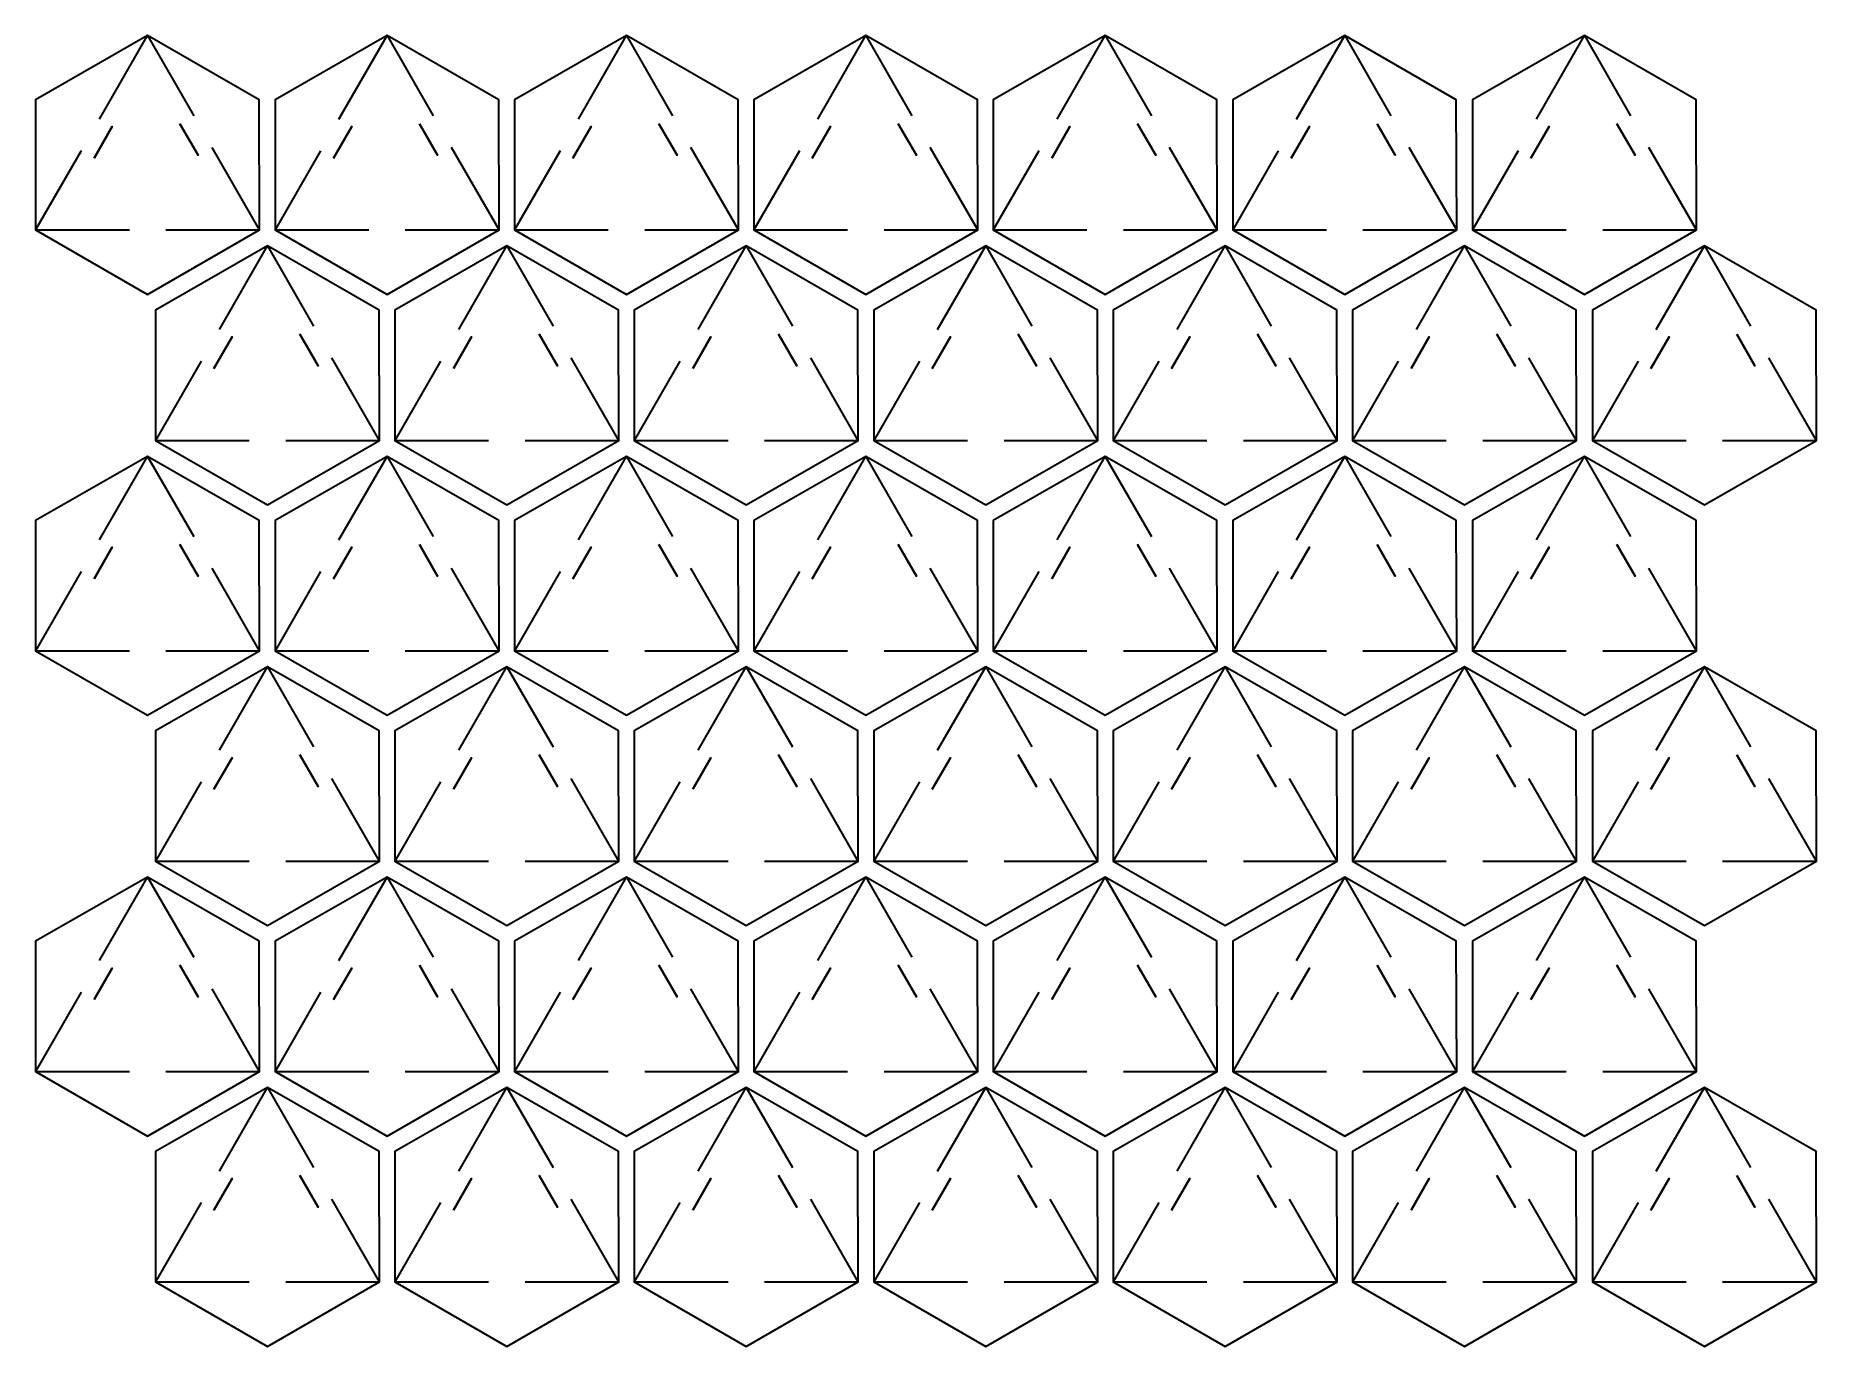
# Model space of a CAD drawing. Header units: inches. Extents: x 2 to 552, y -407 to -2.
import ezdxf

# ---------------------------------------------------------------- set-up
doc = ezdxf.new("R2010")
doc.units = ezdxf.units.IN
doc.header["$MEASUREMENT"] = 0
doc.layers.add('OneHexagon', color=7, linetype='Continuous')

msp = doc.modelspace()

# ---------------------------------------------------------------- linework, layer by layer
at = {"layer": 'OneHexagon', "color": 7, "lineweight": 35, "true_color": 0xffffff}
for points in [[(2.11, -62.06), (36.71, -82), (71.31, -62.06), (71.2, -21.81), (36.71, -2), (2.11, -21.81), (2.11, -62.06)], [(21.85, -27.81), (36.71, -2)], [(36.71, -2), (50.95, -26.75)], [(76.07, -62.06), (110.67, -82), (145.27, -62.06), (145.16, -21.81), (110.67, -2), (76.07, -21.81), (76.07, -62.06)], [(95.81, -27.81), (110.67, -2)], [(110.67, -2), (124.91, -26.75)], [(150.03, -62.06), (184.63, -82), (219.23, -62.06), (219.12, -21.81), (184.63, -2), (150.03, -21.81), (150.03, -62.06)], [(169.77, -27.81), (184.63, -2)], [(184.63, -2), (198.87, -26.75)], [(223.99, -62.06), (258.59, -82), (293.19, -62.06), (293.08, -21.81), (258.59, -2), (223.99, -21.81), (223.99, -62.06)], [(243.73, -27.81), (258.59, -2)], [(258.59, -2), (272.83, -26.75)], [(297.95, -62.06), (332.55, -82), (367.15, -62.06), (367.04, -21.81), (332.55, -2), (297.95, -21.81), (297.95, -62.06)], [(317.69, -27.81), (332.55, -2)], [(332.55, -2), (346.79, -26.75)], [(371.91, -62.06), (406.51, -82), (441.11, -62.06), (441, -21.81), (406.51, -2), (371.91, -21.81), (371.91, -62.06)], [(391.65, -27.81), (406.51, -2)], [(406.51, -2), (420.75, -26.75)], [(445.99, -62.06), (480.59, -82), (515.19, -62.06), (515.08, -21.81), (480.59, -2), (445.99, -21.81), (445.99, -62.06)], [(465.73, -27.81), (480.59, -2)], [(480.59, -2), (494.84, -26.75)], [(16.2, -37.59), (2.11, -62.06), (31.06, -62.06)], [(42.35, -62.06), (71.31, -62.06), (56.6, -36.53)], [(90.16, -37.59), (76.07, -62.06), (105.02, -62.06)], [(116.31, -62.06), (145.27, -62.06), (130.56, -36.53)], [(164.12, -37.59), (150.03, -62.06), (178.98, -62.06)], [(190.27, -62.06), (219.23, -62.06), (204.52, -36.53)], [(238.08, -37.59), (223.99, -62.06), (252.94, -62.06)], [(264.23, -62.06), (293.19, -62.06), (278.48, -36.53)], [(312.05, -37.59), (297.95, -62.06), (326.9, -62.06)], [(338.19, -62.06), (367.15, -62.06), (352.44, -36.53)], [(386.01, -37.59), (371.91, -62.06), (400.86, -62.06)], [(412.15, -62.06), (441.11, -62.06), (426.4, -36.53)], [(460.09, -37.59), (445.99, -62.06), (474.95, -62.06)], [(486.24, -62.06), (515.19, -62.06), (500.48, -36.53)], [(39.14, -127.06), (73.74, -147), (108.34, -127.06), (108.23, -86.81), (73.74, -67), (39.14, -86.81), (39.14, -127.06)], [(58.88, -92.81), (73.74, -67)], [(73.74, -67), (87.99, -91.75)], [(113.11, -127.06), (147.71, -147), (182.31, -127.06), (182.2, -86.81), (147.71, -67), (113.11, -86.81), (113.11, -127.06)], [(132.85, -92.81), (147.71, -67)], [(147.71, -67), (161.95, -91.75)], [(187.06, -127.06), (221.66, -147), (256.26, -127.06), (256.15, -86.81), (221.66, -67), (187.06, -86.81), (187.06, -127.06)], [(206.8, -92.81), (221.66, -67)], [(221.66, -67), (235.91, -91.75)], [(261.03, -127.06), (295.63, -147), (330.23, -127.06), (330.12, -86.81), (295.63, -67), (261.03, -86.81), (261.03, -127.06)], [(280.77, -92.81), (295.63, -67)], [(295.63, -67), (309.87, -91.75)], [(334.99, -127.06), (369.59, -147), (404.19, -127.06), (404.08, -86.81), (369.59, -67), (334.99, -86.81), (334.99, -127.06)], [(354.73, -92.81), (369.59, -67)], [(369.59, -67), (383.84, -91.75)], [(408.95, -127.06), (443.55, -147), (478.15, -127.06), (478.04, -86.81), (443.55, -67), (408.95, -86.81), (408.95, -127.06)], [(428.69, -92.81), (443.55, -67)], [(443.55, -67), (457.8, -91.75)], [(483.03, -127.06), (517.63, -147), (552.23, -127.06), (552.12, -86.81), (517.63, -67), (483.03, -86.81), (483.03, -127.06)], [(502.78, -92.81), (517.63, -67)], [(517.63, -67), (531.88, -91.75)], [(53.24, -102.59), (39.14, -127.06), (68.1, -127.06)], [(79.38, -127.06), (108.34, -127.06), (93.63, -101.53)], [(127.21, -102.59), (113.11, -127.06), (142.06, -127.06)], [(153.35, -127.06), (182.31, -127.06), (167.6, -101.53)], [(201.16, -102.59), (187.06, -127.06), (216.02, -127.06)], [(227.3, -127.06), (256.26, -127.06), (241.55, -101.53)], [(275.13, -102.59), (261.03, -127.06), (289.98, -127.06)], [(301.27, -127.06), (330.23, -127.06), (315.52, -101.53)], [(349.09, -102.59), (334.99, -127.06), (363.95, -127.06)], [(375.23, -127.06), (404.19, -127.06), (389.48, -101.53)], [(423.05, -102.59), (408.95, -127.06), (437.91, -127.06)], [(449.19, -127.06), (478.15, -127.06), (463.44, -101.53)], [(497.13, -102.59), (483.03, -127.06), (511.99, -127.06)], [(523.28, -127.06), (552.23, -127.06), (537.52, -101.53)], [(2.11, -192.06), (36.71, -212), (71.31, -192.06), (71.2, -151.81), (36.71, -132), (2.11, -151.81), (2.11, -192.06)], [(21.85, -157.81), (36.71, -132)], [(36.71, -132), (50.95, -156.75)], [(76.07, -192.06), (110.67, -212), (145.27, -192.06), (145.16, -151.81), (110.67, -132), (76.07, -151.81), (76.07, -192.06)], [(95.81, -157.81), (110.67, -132)], [(110.67, -132), (124.91, -156.75)], [(150.03, -192.06), (184.63, -212), (219.23, -192.06), (219.12, -151.81), (184.63, -132), (150.03, -151.81), (150.03, -192.06)], [(169.77, -157.81), (184.63, -132)], [(184.63, -132), (198.87, -156.75)], [(223.99, -192.06), (258.59, -212), (293.19, -192.06), (293.08, -151.81), (258.59, -132), (223.99, -151.81), (223.99, -192.06)], [(243.73, -157.81), (258.59, -132)], [(258.59, -132), (272.83, -156.75)], [(297.95, -192.06), (332.55, -212), (367.15, -192.06), (367.04, -151.81), (332.55, -132), (297.95, -151.81), (297.95, -192.06)], [(317.69, -157.81), (332.55, -132)], [(332.55, -132), (346.79, -156.75)], [(371.91, -192.06), (406.51, -212), (441.11, -192.06), (441, -151.81), (406.51, -132), (371.91, -151.81), (371.91, -192.06)], [(391.65, -157.81), (406.51, -132)], [(406.51, -132), (420.75, -156.75)], [(445.99, -192.06), (480.59, -212), (515.19, -192.06), (515.08, -151.81), (480.59, -132), (445.99, -151.81), (445.99, -192.06)], [(465.73, -157.81), (480.59, -132)], [(480.59, -132), (494.84, -156.75)], [(16.2, -167.59), (2.11, -192.06), (31.06, -192.06)], [(42.35, -192.06), (71.31, -192.06), (56.6, -166.53)], [(90.16, -167.59), (76.07, -192.06), (105.02, -192.06)], [(116.31, -192.06), (145.27, -192.06), (130.56, -166.53)], [(164.12, -167.59), (150.03, -192.06), (178.98, -192.06)], [(190.27, -192.06), (219.23, -192.06), (204.52, -166.53)], [(238.08, -167.59), (223.99, -192.06), (252.94, -192.06)], [(264.23, -192.06), (293.19, -192.06), (278.48, -166.53)], [(312.05, -167.59), (297.95, -192.06), (326.9, -192.06)], [(338.19, -192.06), (367.15, -192.06), (352.44, -166.53)], [(386.01, -167.59), (371.91, -192.06), (400.86, -192.06)], [(412.15, -192.06), (441.11, -192.06), (426.4, -166.53)], [(460.09, -167.59), (445.99, -192.06), (474.95, -192.06)], [(486.24, -192.06), (515.19, -192.06), (500.48, -166.53)], [(39.14, -257.06), (73.74, -277), (108.34, -257.06), (108.23, -216.81), (73.74, -197), (39.14, -216.81), (39.14, -257.06)], [(58.88, -222.81), (73.74, -197)], [(73.74, -197), (87.99, -221.75)], [(113.11, -257.06), (147.71, -277), (182.31, -257.06), (182.2, -216.81), (147.71, -197), (113.11, -216.81), (113.11, -257.06)], [(132.85, -222.81), (147.71, -197)], [(147.71, -197), (161.95, -221.75)], [(187.06, -257.06), (221.66, -277), (256.26, -257.06), (256.15, -216.81), (221.66, -197), (187.06, -216.81), (187.06, -257.06)], [(206.8, -222.81), (221.66, -197)], [(221.66, -197), (235.91, -221.75)], [(261.03, -257.06), (295.63, -277), (330.23, -257.06), (330.12, -216.81), (295.63, -197), (261.03, -216.81), (261.03, -257.06)], [(280.77, -222.81), (295.63, -197)], [(295.63, -197), (309.87, -221.75)], [(334.99, -257.06), (369.59, -277), (404.19, -257.06), (404.08, -216.81), (369.59, -197), (334.99, -216.81), (334.99, -257.06)], [(354.73, -222.81), (369.59, -197)], [(369.59, -197), (383.84, -221.75)], [(408.95, -257.06), (443.55, -277), (478.15, -257.06), (478.04, -216.81), (443.55, -197), (408.95, -216.81), (408.95, -257.06)], [(428.69, -222.81), (443.55, -197)], [(443.55, -197), (457.8, -221.75)], [(483.03, -257.06), (517.63, -277), (552.23, -257.06), (552.12, -216.81), (517.63, -197), (483.03, -216.81), (483.03, -257.06)], [(502.78, -222.81), (517.63, -197)], [(517.63, -197), (531.88, -221.75)], [(53.24, -232.59), (39.14, -257.06), (68.1, -257.06)], [(79.38, -257.06), (108.34, -257.06), (93.63, -231.53)], [(127.21, -232.59), (113.11, -257.06), (142.06, -257.06)], [(153.35, -257.06), (182.31, -257.06), (167.6, -231.53)], [(201.16, -232.59), (187.06, -257.06), (216.02, -257.06)], [(227.3, -257.06), (256.26, -257.06), (241.55, -231.53)], [(275.13, -232.59), (261.03, -257.06), (289.98, -257.06)], [(301.27, -257.06), (330.23, -257.06), (315.52, -231.53)], [(349.09, -232.59), (334.99, -257.06), (363.95, -257.06)], [(375.23, -257.06), (404.19, -257.06), (389.48, -231.53)], [(423.05, -232.59), (408.95, -257.06), (437.91, -257.06)], [(449.19, -257.06), (478.15, -257.06), (463.44, -231.53)], [(497.13, -232.59), (483.03, -257.06), (511.99, -257.06)], [(523.28, -257.06), (552.23, -257.06), (537.52, -231.53)], [(2.11, -322.06), (36.71, -342), (71.31, -322.06), (71.2, -281.81), (36.71, -262), (2.11, -281.81), (2.11, -322.06)], [(21.85, -287.81), (36.71, -262)], [(36.71, -262), (50.95, -286.75)], [(76.07, -322.06), (110.67, -342), (145.27, -322.06), (145.16, -281.81), (110.67, -262), (76.07, -281.81), (76.07, -322.06)], [(95.81, -287.81), (110.67, -262)], [(110.67, -262), (124.91, -286.75)], [(150.03, -322.06), (184.63, -342), (219.23, -322.06), (219.12, -281.81), (184.63, -262), (150.03, -281.81), (150.03, -322.06)], [(169.77, -287.81), (184.63, -262)], [(184.63, -262), (198.87, -286.75)], [(223.99, -322.06), (258.59, -342), (293.19, -322.06), (293.08, -281.81), (258.59, -262), (223.99, -281.81), (223.99, -322.06)], [(243.73, -287.81), (258.59, -262)], [(258.59, -262), (272.83, -286.75)], [(297.95, -322.06), (332.55, -342), (367.15, -322.06), (367.04, -281.81), (332.55, -262), (297.95, -281.81), (297.95, -322.06)], [(317.69, -287.81), (332.55, -262)], [(332.55, -262), (346.79, -286.75)], [(371.91, -322.06), (406.51, -342), (441.11, -322.06), (441, -281.81), (406.51, -262), (371.91, -281.81), (371.91, -322.06)], [(391.65, -287.81), (406.51, -262)], [(406.51, -262), (420.75, -286.75)], [(445.99, -322.06), (480.59, -342), (515.19, -322.06), (515.08, -281.81), (480.59, -262), (445.99, -281.81), (445.99, -322.06)], [(465.73, -287.81), (480.59, -262)], [(480.59, -262), (494.84, -286.75)], [(42.35, -322.06), (71.31, -322.06), (56.6, -296.53)], [(116.31, -322.06), (145.27, -322.06), (130.56, -296.53)], [(190.27, -322.06), (219.23, -322.06), (204.52, -296.53)], [(264.23, -322.06), (293.19, -322.06), (278.48, -296.53)], [(338.19, -322.06), (367.15, -322.06), (352.44, -296.53)], [(412.15, -322.06), (441.11, -322.06), (426.4, -296.53)], [(486.24, -322.06), (515.19, -322.06), (500.48, -296.53)], [(16.2, -297.59), (2.11, -322.06), (31.06, -322.06)], [(90.16, -297.59), (76.07, -322.06), (105.02, -322.06)], [(164.12, -297.59), (150.03, -322.06), (178.98, -322.06)], [(238.08, -297.59), (223.99, -322.06), (252.94, -322.06)], [(312.05, -297.59), (297.95, -322.06), (326.9, -322.06)], [(386.01, -297.59), (371.91, -322.06), (400.86, -322.06)], [(460.09, -297.59), (445.99, -322.06), (474.95, -322.06)], [(39.14, -387.06), (73.74, -407), (108.34, -387.06), (108.23, -346.81), (73.74, -327), (39.14, -346.81), (39.14, -387.06)], [(58.88, -352.81), (73.74, -327)], [(73.74, -327), (87.99, -351.75)], [(113.11, -387.06), (147.71, -407), (182.31, -387.06), (182.2, -346.81), (147.71, -327), (113.11, -346.81), (113.11, -387.06)], [(132.85, -352.81), (147.71, -327)], [(147.71, -327), (161.95, -351.75)], [(187.06, -387.06), (221.66, -407), (256.26, -387.06), (256.15, -346.81), (221.66, -327), (187.06, -346.81), (187.06, -387.06)], [(206.8, -352.81), (221.66, -327)], [(221.66, -327), (235.91, -351.75)], [(261.03, -387.06), (295.63, -407), (330.23, -387.06), (330.12, -346.81), (295.63, -327), (261.03, -346.81), (261.03, -387.06)], [(280.77, -352.81), (295.63, -327)], [(295.63, -327), (309.87, -351.75)], [(334.99, -387.06), (369.59, -407), (404.19, -387.06), (404.08, -346.81), (369.59, -327), (334.99, -346.81), (334.99, -387.06)], [(354.73, -352.81), (369.59, -327)], [(369.59, -327), (383.84, -351.75)], [(408.95, -387.06), (443.55, -407), (478.15, -387.06), (478.04, -346.81), (443.55, -327), (408.95, -346.81), (408.95, -387.06)], [(428.69, -352.81), (443.55, -327)], [(443.55, -327), (457.8, -351.75)], [(483.03, -387.06), (517.63, -407), (552.23, -387.06), (552.12, -346.81), (517.63, -327), (483.03, -346.81), (483.03, -387.06)], [(502.78, -352.81), (517.63, -327)], [(517.63, -327), (531.88, -351.75)], [(53.24, -362.59), (39.14, -387.06), (68.1, -387.06)], [(79.38, -387.06), (108.34, -387.06), (93.63, -361.53)], [(127.21, -362.59), (113.11, -387.06), (142.06, -387.06)], [(153.35, -387.06), (182.31, -387.06), (167.6, -361.53)], [(201.16, -362.59), (187.06, -387.06), (216.02, -387.06)], [(227.3, -387.06), (256.26, -387.06), (241.55, -361.53)], [(275.13, -362.59), (261.03, -387.06), (289.98, -387.06)], [(301.27, -387.06), (330.23, -387.06), (315.52, -361.53)], [(349.09, -362.59), (334.99, -387.06), (363.95, -387.06)], [(375.23, -387.06), (404.19, -387.06), (389.48, -361.53)], [(423.05, -362.59), (408.95, -387.06), (437.91, -387.06)], [(449.19, -387.06), (478.15, -387.06), (463.44, -361.53)], [(497.13, -362.59), (483.03, -387.06), (511.99, -387.06)], [(523.28, -387.06), (552.23, -387.06), (537.52, -361.53)]]:
    msp.add_lwpolyline(points, dxfattribs=at)
for points in [[(20.15, -39.87), (20.15, -39.87), (25.8, -30.1), (25.8, -30.1), (25.8, -30.1), (20.15, -39.87), (20.15, -39.87)], [(46.7, -29.21), (46.7, -29.21), (52.34, -38.99), (52.34, -38.99), (52.34, -38.99), (46.7, -29.21), (46.7, -29.21)], [(94.11, -39.87), (94.11, -39.87), (99.76, -30.1), (99.76, -30.1), (99.76, -30.1), (94.11, -39.87), (94.11, -39.87)], [(120.66, -29.21), (120.66, -29.21), (126.3, -38.99), (126.3, -38.99), (126.3, -38.99), (120.66, -29.21), (120.66, -29.21)], [(168.07, -39.87), (168.07, -39.87), (173.72, -30.1), (173.72, -30.1), (173.72, -30.1), (168.07, -39.87), (168.07, -39.87)], [(194.62, -29.21), (194.62, -29.21), (200.26, -38.99), (200.26, -38.99), (200.26, -38.99), (194.62, -29.21), (194.62, -29.21)], [(242.03, -39.87), (242.03, -39.87), (247.68, -30.1), (247.68, -30.1), (247.68, -30.1), (242.03, -39.87), (242.03, -39.87)], [(268.58, -29.21), (268.58, -29.21), (274.22, -38.99), (274.22, -38.99), (274.22, -38.99), (268.58, -29.21), (268.58, -29.21)], [(316, -39.87), (316, -39.87), (321.64, -30.1), (321.64, -30.1), (321.64, -30.1), (316, -39.87), (316, -39.87)], [(342.54, -29.21), (342.54, -29.21), (348.18, -38.99), (348.18, -38.99), (348.18, -38.99), (342.54, -29.21), (342.54, -29.21)], [(389.96, -39.87), (389.96, -39.87), (395.6, -30.1), (395.6, -30.1), (395.6, -30.1), (389.96, -39.87), (389.96, -39.87)], [(416.5, -29.21), (416.5, -29.21), (422.14, -38.99), (422.14, -38.99), (422.14, -38.99), (416.5, -29.21), (416.5, -29.21)], [(464.04, -39.87), (464.04, -39.87), (469.68, -30.1), (469.68, -30.1), (469.68, -30.1), (464.04, -39.87), (464.04, -39.87)], [(490.58, -29.21), (490.58, -29.21), (496.23, -38.99), (496.23, -38.99), (496.23, -38.99), (490.58, -29.21), (490.58, -29.21)], [(57.19, -104.87), (57.19, -104.87), (62.83, -95.1), (62.83, -95.1), (62.83, -95.1), (57.19, -104.87), (57.19, -104.87)], [(83.73, -94.21), (83.73, -94.21), (89.38, -103.99), (89.38, -103.99), (89.38, -103.99), (83.73, -94.21), (83.73, -94.21)], [(131.16, -104.87), (131.16, -104.87), (136.8, -95.1), (136.8, -95.1), (136.8, -95.1), (131.16, -104.87), (131.16, -104.87)], [(157.7, -94.21), (157.7, -94.21), (163.34, -103.99), (163.34, -103.99), (163.34, -103.99), (157.7, -94.21), (157.7, -94.21)], [(205.11, -104.87), (205.11, -104.87), (210.75, -95.1), (210.75, -95.1), (210.75, -95.1), (205.11, -104.87), (205.11, -104.87)], [(231.65, -94.21), (231.65, -94.21), (237.3, -103.99), (237.3, -103.99), (237.3, -103.99), (231.65, -94.21), (231.65, -94.21)], [(279.08, -104.87), (279.08, -104.87), (284.72, -95.1), (284.72, -95.1), (284.72, -95.1), (279.08, -104.87), (279.08, -104.87)], [(305.62, -94.21), (305.62, -94.21), (311.26, -103.99), (311.26, -103.99), (311.26, -103.99), (305.62, -94.21), (305.62, -94.21)], [(353.04, -104.87), (353.04, -104.87), (358.68, -95.1), (358.68, -95.1), (358.68, -95.1), (353.04, -104.87), (353.04, -104.87)], [(379.58, -94.21), (379.58, -94.21), (385.22, -103.99), (385.22, -103.99), (385.22, -103.99), (379.58, -94.21), (379.58, -94.21)], [(427, -104.87), (427, -104.87), (432.64, -95.1), (432.64, -95.1), (432.64, -95.1), (427, -104.87), (427, -104.87)], [(453.54, -94.21), (453.54, -94.21), (459.19, -103.99), (459.19, -103.99), (459.19, -103.99), (453.54, -94.21), (453.54, -94.21)], [(501.08, -104.87), (501.08, -104.87), (506.73, -95.1), (506.73, -95.1), (506.73, -95.1), (501.08, -104.87), (501.08, -104.87)], [(527.62, -94.21), (527.62, -94.21), (533.27, -103.99), (533.27, -103.99), (533.27, -103.99), (527.62, -94.21), (527.62, -94.21)], [(46.7, -159.21), (46.7, -159.21), (52.34, -168.99), (52.34, -168.99), (52.34, -168.99), (46.7, -159.21), (46.7, -159.21)], [(120.66, -159.21), (120.66, -159.21), (126.3, -168.99), (126.3, -168.99), (126.3, -168.99), (120.66, -159.21), (120.66, -159.21)], [(194.62, -159.21), (194.62, -159.21), (200.26, -168.99), (200.26, -168.99), (200.26, -168.99), (194.62, -159.21), (194.62, -159.21)], [(268.58, -159.21), (268.58, -159.21), (274.22, -168.99), (274.22, -168.99), (274.22, -168.99), (268.58, -159.21), (268.58, -159.21)], [(342.54, -159.21), (342.54, -159.21), (348.18, -168.99), (348.18, -168.99), (348.18, -168.99), (342.54, -159.21), (342.54, -159.21)], [(416.5, -159.21), (416.5, -159.21), (422.14, -168.99), (422.14, -168.99), (422.14, -168.99), (416.5, -159.21), (416.5, -159.21)], [(490.58, -159.21), (490.58, -159.21), (496.23, -168.99), (496.23, -168.99), (496.23, -168.99), (490.58, -159.21), (490.58, -159.21)], [(20.15, -169.87), (20.15, -169.87), (25.8, -160.1), (25.8, -160.1), (25.8, -160.1), (20.15, -169.87), (20.15, -169.87)], [(94.11, -169.87), (94.11, -169.87), (99.76, -160.1), (99.76, -160.1), (99.76, -160.1), (94.11, -169.87), (94.11, -169.87)], [(168.07, -169.87), (168.07, -169.87), (173.72, -160.1), (173.72, -160.1), (173.72, -160.1), (168.07, -169.87), (168.07, -169.87)], [(242.03, -169.87), (242.03, -169.87), (247.68, -160.1), (247.68, -160.1), (247.68, -160.1), (242.03, -169.87), (242.03, -169.87)], [(316, -169.87), (316, -169.87), (321.64, -160.1), (321.64, -160.1), (321.64, -160.1), (316, -169.87), (316, -169.87)], [(389.96, -169.87), (389.96, -169.87), (395.6, -160.1), (395.6, -160.1), (395.6, -160.1), (389.96, -169.87), (389.96, -169.87)], [(464.04, -169.87), (464.04, -169.87), (469.68, -160.1), (469.68, -160.1), (469.68, -160.1), (464.04, -169.87), (464.04, -169.87)], [(57.19, -234.87), (57.19, -234.87), (62.83, -225.1), (62.83, -225.1), (62.83, -225.1), (57.19, -234.87), (57.19, -234.87)], [(83.73, -224.21), (83.73, -224.21), (89.38, -233.99), (89.38, -233.99), (89.38, -233.99), (83.73, -224.21), (83.73, -224.21)], [(131.16, -234.87), (131.16, -234.87), (136.8, -225.1), (136.8, -225.1), (136.8, -225.1), (131.16, -234.87), (131.16, -234.87)], [(157.7, -224.21), (157.7, -224.21), (163.34, -233.99), (163.34, -233.99), (163.34, -233.99), (157.7, -224.21), (157.7, -224.21)], [(205.11, -234.87), (205.11, -234.87), (210.75, -225.1), (210.75, -225.1), (210.75, -225.1), (205.11, -234.87), (205.11, -234.87)], [(231.65, -224.21), (231.65, -224.21), (237.3, -233.99), (237.3, -233.99), (237.3, -233.99), (231.65, -224.21), (231.65, -224.21)], [(279.08, -234.87), (279.08, -234.87), (284.72, -225.1), (284.72, -225.1), (284.72, -225.1), (279.08, -234.87), (279.08, -234.87)], [(305.62, -224.21), (305.62, -224.21), (311.26, -233.99), (311.26, -233.99), (311.26, -233.99), (305.62, -224.21), (305.62, -224.21)], [(353.04, -234.87), (353.04, -234.87), (358.68, -225.1), (358.68, -225.1), (358.68, -225.1), (353.04, -234.87), (353.04, -234.87)], [(379.58, -224.21), (379.58, -224.21), (385.22, -233.99), (385.22, -233.99), (385.22, -233.99), (379.58, -224.21), (379.58, -224.21)], [(427, -234.87), (427, -234.87), (432.64, -225.1), (432.64, -225.1), (432.64, -225.1), (427, -234.87), (427, -234.87)], [(453.54, -224.21), (453.54, -224.21), (459.19, -233.99), (459.19, -233.99), (459.19, -233.99), (453.54, -224.21), (453.54, -224.21)], [(501.08, -234.87), (501.08, -234.87), (506.73, -225.1), (506.73, -225.1), (506.73, -225.1), (501.08, -234.87), (501.08, -234.87)], [(527.62, -224.21), (527.62, -224.21), (533.27, -233.99), (533.27, -233.99), (533.27, -233.99), (527.62, -224.21), (527.62, -224.21)], [(20.15, -299.87), (20.15, -299.87), (25.8, -290.1), (25.8, -290.1), (25.8, -290.1), (20.15, -299.87), (20.15, -299.87)], [(46.7, -289.21), (46.7, -289.21), (52.34, -298.99), (52.34, -298.99), (52.34, -298.99), (46.7, -289.21), (46.7, -289.21)], [(94.11, -299.87), (94.11, -299.87), (99.76, -290.1), (99.76, -290.1), (99.76, -290.1), (94.11, -299.87), (94.11, -299.87)], [(120.66, -289.21), (120.66, -289.21), (126.3, -298.99), (126.3, -298.99), (126.3, -298.99), (120.66, -289.21), (120.66, -289.21)], [(168.07, -299.87), (168.07, -299.87), (173.72, -290.1), (173.72, -290.1), (173.72, -290.1), (168.07, -299.87), (168.07, -299.87)], [(194.62, -289.21), (194.62, -289.21), (200.26, -298.99), (200.26, -298.99), (200.26, -298.99), (194.62, -289.21), (194.62, -289.21)], [(242.03, -299.87), (242.03, -299.87), (247.68, -290.1), (247.68, -290.1), (247.68, -290.1), (242.03, -299.87), (242.03, -299.87)], [(268.58, -289.21), (268.58, -289.21), (274.22, -298.99), (274.22, -298.99), (274.22, -298.99), (268.58, -289.21), (268.58, -289.21)], [(316, -299.87), (316, -299.87), (321.64, -290.1), (321.64, -290.1), (321.64, -290.1), (316, -299.87), (316, -299.87)], [(342.54, -289.21), (342.54, -289.21), (348.18, -298.99), (348.18, -298.99), (348.18, -298.99), (342.54, -289.21), (342.54, -289.21)], [(389.96, -299.87), (389.96, -299.87), (395.6, -290.1), (395.6, -290.1), (395.6, -290.1), (389.96, -299.87), (389.96, -299.87)], [(416.5, -289.21), (416.5, -289.21), (422.14, -298.99), (422.14, -298.99), (422.14, -298.99), (416.5, -289.21), (416.5, -289.21)], [(464.04, -299.87), (464.04, -299.87), (469.68, -290.1), (469.68, -290.1), (469.68, -290.1), (464.04, -299.87), (464.04, -299.87)], [(490.58, -289.21), (490.58, -289.21), (496.23, -298.99), (496.23, -298.99), (496.23, -298.99), (490.58, -289.21), (490.58, -289.21)], [(57.19, -364.87), (57.19, -364.87), (62.83, -355.1), (62.83, -355.1), (62.83, -355.1), (57.19, -364.87), (57.19, -364.87)], [(83.73, -354.21), (83.73, -354.21), (89.38, -363.99), (89.38, -363.99), (89.38, -363.99), (83.73, -354.21), (83.73, -354.21)], [(131.16, -364.87), (131.16, -364.87), (136.8, -355.1), (136.8, -355.1), (136.8, -355.1), (131.16, -364.87), (131.16, -364.87)], [(157.7, -354.21), (157.7, -354.21), (163.34, -363.99), (163.34, -363.99), (163.34, -363.99), (157.7, -354.21), (157.7, -354.21)], [(205.11, -364.87), (205.11, -364.87), (210.75, -355.1), (210.75, -355.1), (210.75, -355.1), (205.11, -364.87), (205.11, -364.87)], [(231.65, -354.21), (231.65, -354.21), (237.3, -363.99), (237.3, -363.99), (237.3, -363.99), (231.65, -354.21), (231.65, -354.21)], [(279.08, -364.87), (279.08, -364.87), (284.72, -355.1), (284.72, -355.1), (284.72, -355.1), (279.08, -364.87), (279.08, -364.87)], [(305.62, -354.21), (305.62, -354.21), (311.26, -363.99), (311.26, -363.99), (311.26, -363.99), (305.62, -354.21), (305.62, -354.21)], [(353.04, -364.87), (353.04, -364.87), (358.68, -355.1), (358.68, -355.1), (358.68, -355.1), (353.04, -364.87), (353.04, -364.87)], [(379.58, -354.21), (379.58, -354.21), (385.22, -363.99), (385.22, -363.99), (385.22, -363.99), (379.58, -354.21), (379.58, -354.21)], [(427, -364.87), (427, -364.87), (432.64, -355.1), (432.64, -355.1), (432.64, -355.1), (427, -364.87), (427, -364.87)], [(453.54, -354.21), (453.54, -354.21), (459.19, -363.99), (459.19, -363.99), (459.19, -363.99), (453.54, -354.21), (453.54, -354.21)], [(501.08, -364.87), (501.08, -364.87), (506.73, -355.1), (506.73, -355.1), (506.73, -355.1), (501.08, -364.87), (501.08, -364.87)], [(527.62, -354.21), (527.62, -354.21), (533.27, -363.99), (533.27, -363.99), (533.27, -363.99), (527.62, -354.21), (527.62, -354.21)]]:
    msp.add_open_spline(points, degree=3, knots=[0, 0, 0, 0, 1, 1, 1, 2, 2, 2, 2], dxfattribs=at)

doc.saveas('drawing.dxf')
